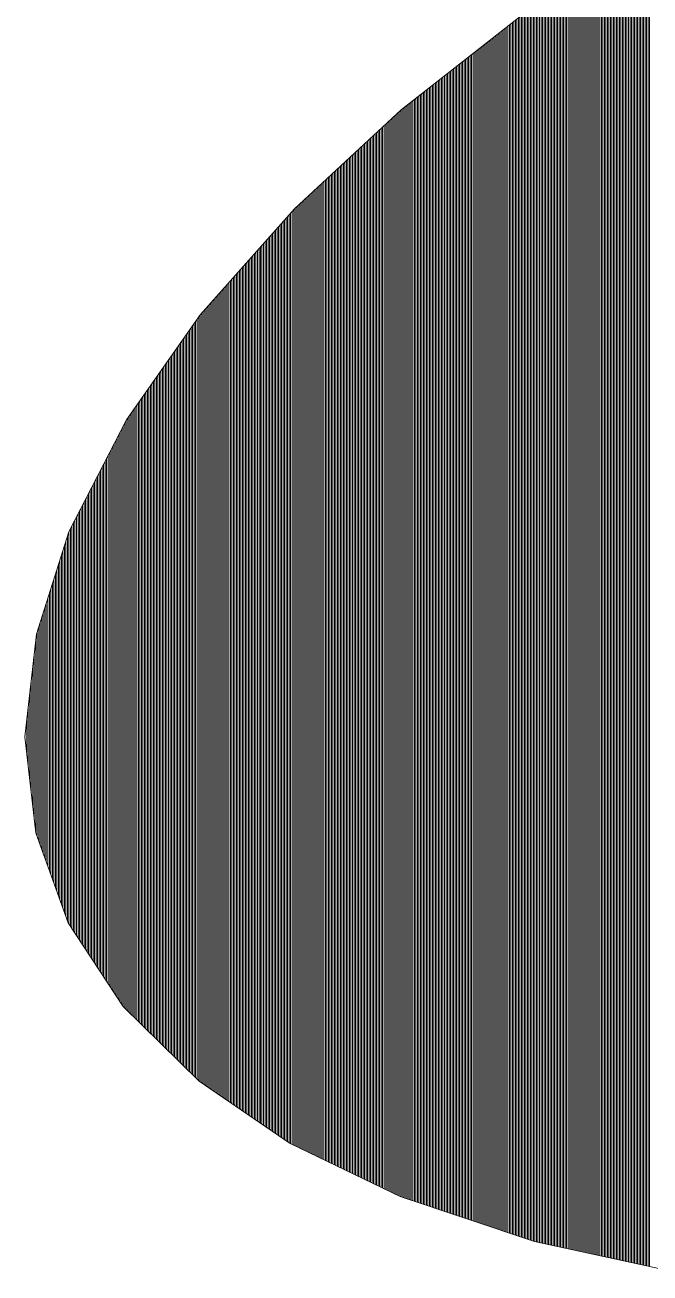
# Model space of a CAD drawing. Header units: millimetres. Extents: x -753 to 90, y 56274 to 56868.
# Drawn here: x -33.974 to -31.799, y 56338.858 to 56343.199 of the extents above; entities that cross this region are included whole.
import ezdxf

# ---------------------------------------------------------------- set-up
doc = ezdxf.new("R2010")
doc.units = ezdxf.units.MM
doc.linetypes.add('XKITLINE00', pattern=[0])
doc.layers.add('Outro tipo de objeto', color=7, linetype='Continuous', lineweight=0)

msp = doc.modelspace()

# ---------------------------------------------------------------- linework, layer by layer
at = {"layer": 'Outro tipo de objeto', "color": 1, "linetype": 'XKITLINE00', "lineweight": 0}
for p, q in [((-31.827, 56338.8863), (-31.827, 56343.5167)), ((-31.8218, 56338.8851), (-31.8218, 56343.5202)), ((-31.8165, 56338.884), (-31.8165, 56343.5237)), ((-31.8113, 56338.8829), (-31.8113, 56343.5272)), ((-31.806, 56338.8817), (-31.806, 56343.5307)), ((-31.8008, 56338.8806), (-31.8008, 56343.5342)), ((-31.89, 56338.9), (-31.89, 56343.4746)), ((-31.8847, 56338.8988), (-31.8847, 56343.4781)), ((-31.8795, 56338.8977), (-31.8795, 56343.4816)), ((-31.8743, 56338.8966), (-31.8743, 56343.4851)), ((-31.869, 56338.8954), (-31.869, 56343.4886)), ((-31.8638, 56338.8943), (-31.8638, 56343.4921)), ((-31.8585, 56338.8931), (-31.8585, 56343.4956)), ((-31.8533, 56338.892), (-31.8533, 56343.4991)), ((-31.848, 56338.8908), (-31.848, 56343.5026)), ((-31.8428, 56338.8897), (-31.8428, 56343.5061)), ((-31.8375, 56338.8886), (-31.8375, 56343.5096)), ((-31.8323, 56338.8874), (-31.8323, 56343.5132)), ((-31.953, 56338.9137), (-31.953, 56343.4326)), ((-31.9477, 56338.9125), (-31.9477, 56343.4361)), ((-31.9425, 56338.9114), (-31.9425, 56343.4396)), ((-31.9372, 56338.9102), (-31.9372, 56343.4431)), ((-31.932, 56338.9091), (-31.932, 56343.4466)), ((-31.9267, 56338.908), (-31.9267, 56343.4501)), ((-31.9215, 56338.9068), (-31.9215, 56343.4536)), ((-31.9162, 56338.9057), (-31.9162, 56343.4571)), ((-31.911, 56338.9045), (-31.911, 56343.4606)), ((-31.9057, 56338.9034), (-31.9057, 56343.4641)), ((-31.9005, 56338.9023), (-31.9005, 56343.4676)), ((-31.8952, 56338.9011), (-31.8952, 56343.4711)), ((-32.0212, 56338.9285), (-32.0212, 56343.387)), ((-32.0159, 56338.9273), (-32.0159, 56343.3905)), ((-32.0107, 56338.9262), (-32.0107, 56343.394)), ((-32.0054, 56338.9251), (-32.0054, 56343.3975)), ((-32.0002, 56338.9239), (-32.0002, 56343.4011)), ((-31.9949, 56338.9228), (-31.9949, 56343.4046)), ((-31.9897, 56338.9216), (-31.9897, 56343.4081)), ((-31.9844, 56338.9205), (-31.9844, 56343.4116)), ((-31.9792, 56338.9194), (-31.9792, 56343.4151)), ((-31.9739, 56338.9182), (-31.9739, 56343.4186)), ((-31.9687, 56338.9171), (-31.9687, 56343.4221)), ((-31.9635, 56338.9159), (-31.9635, 56343.4256)), ((-31.9582, 56338.9148), (-31.9582, 56343.4291)), ((-32.0841, 56338.9422), (-32.0841, 56343.345)), ((-32.0789, 56338.941), (-32.0789, 56343.3485)), ((-32.0736, 56338.9399), (-32.0736, 56343.352)), ((-32.0684, 56338.9388), (-32.0684, 56343.3555)), ((-32.0631, 56338.9376), (-32.0631, 56343.359)), ((-32.0579, 56338.9365), (-32.0579, 56343.3625)), ((-32.0526, 56338.9353), (-32.0526, 56343.366)), ((-32.0474, 56338.9342), (-32.0474, 56343.3695)), ((-32.0422, 56338.9331), (-32.0422, 56343.373)), ((-32.0369, 56338.9319), (-32.0369, 56343.3765)), ((-32.0317, 56338.9308), (-32.0317, 56343.38)), ((-32.0264, 56338.9296), (-32.0264, 56343.3835)), ((-32.1523, 56338.957), (-32.1523, 56343.2995)), ((-32.1471, 56338.9559), (-32.1471, 56343.303)), ((-32.1418, 56338.9547), (-32.1418, 56343.3065)), ((-32.1366, 56338.9536), (-32.1366, 56343.31)), ((-32.1314, 56338.9524), (-32.1314, 56343.3135)), ((-32.1261, 56338.9513), (-32.1261, 56343.317)), ((-32.1209, 56338.9502), (-32.1209, 56343.3205)), ((-32.1156, 56338.949), (-32.1156, 56343.324)), ((-32.1104, 56338.9479), (-32.1104, 56343.3275)), ((-32.1051, 56338.9467), (-32.1051, 56343.331)), ((-32.0999, 56338.9456), (-32.0999, 56343.3345)), ((-32.0946, 56338.9445), (-32.0946, 56343.338)), ((-32.0894, 56338.9433), (-32.0894, 56343.3415)), ((-32.6648, 56342.9043), (-32.2037, 56343.2652)), ((-32.2153, 56338.9724), (-32.2153, 56343.2561)), ((-32.2101, 56338.9706), (-32.2101, 56343.2602)), ((-32.2048, 56338.9688), (-32.2048, 56343.2643)), ((-32.1996, 56338.9673), (-32.1996, 56343.2679)), ((-32.1943, 56338.9661), (-32.1943, 56343.2714)), ((-32.1891, 56338.965), (-32.1891, 56343.2749)), ((-32.1838, 56338.9639), (-32.1838, 56343.2784)), ((-32.1786, 56338.9627), (-32.1786, 56343.2819)), ((-32.1733, 56338.9616), (-32.1733, 56343.2854)), ((-32.1681, 56338.9604), (-32.1681, 56343.289)), ((-32.1628, 56338.9593), (-32.1628, 56343.2925)), ((-32.1576, 56338.9581), (-32.1576, 56343.296)), ((-32.2678, 56338.9899), (-32.2678, 56343.215)), ((-32.2625, 56338.9882), (-32.2625, 56343.2191)), ((-32.2573, 56338.9864), (-32.2573, 56343.2232)), ((-32.252, 56338.9847), (-32.252, 56343.2273)), ((-32.2468, 56338.9829), (-32.2468, 56343.2315)), ((-32.2415, 56338.9811), (-32.2415, 56343.2356)), ((-32.2363, 56338.9794), (-32.2363, 56343.2397)), ((-32.231, 56338.9776), (-32.231, 56343.2438)), ((-32.2258, 56338.9759), (-32.2258, 56343.2479)), ((-32.2205, 56338.9741), (-32.2205, 56343.252)), ((-32.3255, 56339.0092), (-32.3255, 56343.1699)), ((-32.3202, 56339.0075), (-32.3202, 56343.174)), ((-32.315, 56339.0057), (-32.315, 56343.1781)), ((-32.315, 56343.1781), (-32.315, 56343.1781)), ((-32.3097, 56339.004), (-32.3097, 56343.1822)), ((-32.3045, 56339.0022), (-32.3045, 56343.1863)), ((-32.2993, 56339.0005), (-32.2993, 56343.1904)), ((-32.294, 56338.9987), (-32.294, 56343.1945)), ((-32.2888, 56338.9969), (-32.2888, 56343.1986)), ((-32.2835, 56338.9952), (-32.2835, 56343.2027)), ((-32.2783, 56338.9934), (-32.2783, 56343.2068)), ((-32.273, 56338.9917), (-32.273, 56343.2109)), ((-32.378, 56339.0268), (-32.378, 56343.1288)), ((-32.378, 56343.1288), (-32.378, 56343.1288)), ((-32.3727, 56339.025), (-32.3727, 56343.1329)), ((-32.3675, 56339.0233), (-32.3675, 56343.137)), ((-32.3622, 56339.0215), (-32.3622, 56343.1411)), ((-32.357, 56339.0198), (-32.357, 56343.1452)), ((-32.3517, 56339.018), (-32.3517, 56343.1493)), ((-32.3465, 56339.0163), (-32.3465, 56343.1534)), ((-32.3465, 56343.1534), (-32.3465, 56343.1534)), ((-32.3412, 56339.0145), (-32.3412, 56343.1575)), ((-32.336, 56339.0128), (-32.336, 56343.1616)), ((-32.3307, 56339.011), (-32.3307, 56343.1658)), ((-32.4357, 56339.0461), (-32.4357, 56343.0836)), ((-32.4304, 56339.0444), (-32.4304, 56343.0877)), ((-32.4252, 56339.0426), (-32.4252, 56343.0918)), ((-32.4252, 56343.0918), (-32.4252, 56343.0918)), ((-32.4199, 56339.0409), (-32.4199, 56343.096)), ((-32.4199, 56343.096), (-32.4199, 56343.096)), ((-32.4147, 56339.0391), (-32.4147, 56343.1001)), ((-32.4094, 56339.0373), (-32.4094, 56343.1042)), ((-32.4042, 56339.0356), (-32.4042, 56343.1083)), ((-32.3989, 56339.0338), (-32.3989, 56343.1124)), ((-32.3937, 56339.0321), (-32.3937, 56343.1165)), ((-32.3885, 56339.0303), (-32.3885, 56343.1206)), ((-32.3832, 56339.0286), (-32.3832, 56343.1247)), ((-32.4934, 56339.0654), (-32.4934, 56343.0385)), ((-32.4881, 56339.0637), (-32.4881, 56343.0426)), ((-32.4829, 56339.0619), (-32.4829, 56343.0467)), ((-32.4776, 56339.0602), (-32.4776, 56343.0508)), ((-32.4724, 56339.0584), (-32.4724, 56343.0549)), ((-32.4672, 56339.0567), (-32.4672, 56343.059)), ((-32.4619, 56339.0549), (-32.4619, 56343.0631)), ((-32.4567, 56339.0531), (-32.4567, 56343.0672)), ((-32.4514, 56339.0514), (-32.4514, 56343.0713)), ((-32.4462, 56339.0496), (-32.4462, 56343.0754)), ((-32.4409, 56339.0479), (-32.4409, 56343.0795)), ((-32.4409, 56343.0795), (-32.4409, 56343.0795)), ((-32.5459, 56339.083), (-32.5459, 56342.9974)), ((-32.5406, 56339.0812), (-32.5406, 56343.0015)), ((-32.5406, 56343.0015), (-32.5406, 56343.0015)), ((-32.5354, 56339.0795), (-32.5354, 56343.0056)), ((-32.5301, 56339.0777), (-32.5301, 56343.0097)), ((-32.5249, 56339.076), (-32.5249, 56343.0138)), ((-32.5196, 56339.0742), (-32.5196, 56343.0179)), ((-32.5144, 56339.0725), (-32.5144, 56343.022)), ((-32.5091, 56339.0707), (-32.5091, 56343.0261)), ((-32.5039, 56339.069), (-32.5039, 56343.0303)), ((-32.4986, 56339.0672), (-32.4986, 56343.0344)), ((-32.6036, 56339.1023), (-32.6036, 56342.9522)), ((-32.5983, 56339.1006), (-32.5983, 56342.9563)), ((-32.5931, 56339.0988), (-32.5931, 56342.9604)), ((-32.5878, 56339.0971), (-32.5878, 56342.9646)), ((-32.5826, 56339.0953), (-32.5826, 56342.9687)), ((-32.5826, 56342.9687), (-32.5826, 56342.9687)), ((-32.5773, 56339.0935), (-32.5773, 56342.9728)), ((-32.5721, 56339.0918), (-32.5721, 56342.9769)), ((-32.5668, 56339.09), (-32.5668, 56342.981)), ((-32.5616, 56339.0883), (-32.5616, 56342.9851)), ((-32.5564, 56339.0865), (-32.5564, 56342.9892)), ((-32.5511, 56339.0848), (-32.5511, 56342.9933)), ((-32.656, 56339.1199), (-32.656, 56342.9112)), ((-32.656, 56342.9112), (-32.656, 56342.9112)), ((-32.6508, 56339.1181), (-32.6508, 56342.9153)), ((-32.6455, 56339.1164), (-32.6455, 56342.9194)), ((-32.6403, 56339.1146), (-32.6403, 56342.9235)), ((-32.6351, 56339.1129), (-32.6351, 56342.9276)), ((-32.6298, 56339.1111), (-32.6298, 56342.9317)), ((-32.6246, 56339.1093), (-32.6246, 56342.9358)), ((-32.6193, 56339.1076), (-32.6193, 56342.9399)), ((-32.6141, 56339.1058), (-32.6141, 56342.944)), ((-32.6141, 56342.944), (-32.6141, 56342.944)), ((-32.6088, 56339.1041), (-32.6088, 56342.9481)), ((-32.6088, 56342.9481), (-32.6088, 56342.9481)), ((-33.0359, 56342.5598), (-32.6648, 56342.9043)), ((-32.7033, 56339.1409), (-32.7033, 56342.8686)), ((-32.698, 56339.1383), (-32.698, 56342.8735)), ((-32.6928, 56339.1358), (-32.6928, 56342.8784)), ((-32.6875, 56339.1333), (-32.6875, 56342.8832)), ((-32.6823, 56339.1307), (-32.6823, 56342.8881)), ((-32.6823, 56342.8881), (-32.6823, 56342.8881)), ((-32.677, 56339.1282), (-32.677, 56342.893)), ((-32.6718, 56339.1256), (-32.6718, 56342.8978)), ((-32.6665, 56339.1234), (-32.6665, 56342.9027)), ((-32.6613, 56339.1216), (-32.6613, 56342.9071)), ((-32.7505, 56339.1638), (-32.7505, 56342.8248)), ((-32.7452, 56339.1612), (-32.7452, 56342.8297)), ((-32.74, 56339.1587), (-32.74, 56342.8345)), ((-32.7347, 56339.1561), (-32.7347, 56342.8394)), ((-32.7295, 56339.1536), (-32.7295, 56342.8443)), ((-32.7243, 56339.1511), (-32.7243, 56342.8491)), ((-32.719, 56339.1485), (-32.719, 56342.854)), ((-32.7138, 56339.146), (-32.7138, 56342.8589)), ((-32.7085, 56339.1434), (-32.7085, 56342.8637)), ((-32.7977, 56339.1867), (-32.7977, 56342.7809)), ((-32.7925, 56339.1841), (-32.7925, 56342.7858)), ((-32.7872, 56339.1816), (-32.7872, 56342.7907)), ((-32.782, 56339.179), (-32.782, 56342.7956)), ((-32.782, 56342.7956), (-32.782, 56342.7956)), ((-32.7767, 56339.1765), (-32.7767, 56342.8004)), ((-32.7715, 56339.1739), (-32.7715, 56342.8053)), ((-32.7662, 56339.1714), (-32.7662, 56342.8102)), ((-32.761, 56339.1689), (-32.761, 56342.815)), ((-32.7557, 56339.1663), (-32.7557, 56342.8199)), ((-32.8449, 56339.2095), (-32.8449, 56342.7371)), ((-32.8397, 56339.207), (-32.8397, 56342.742)), ((-32.8344, 56339.2044), (-32.8344, 56342.7468)), ((-32.8292, 56339.2019), (-32.8292, 56342.7517)), ((-32.8239, 56339.1994), (-32.8239, 56342.7566)), ((-32.8187, 56339.1968), (-32.8187, 56342.7615)), ((-32.8135, 56339.1943), (-32.8135, 56342.7663)), ((-32.8135, 56342.7663), (-32.8135, 56342.7663)), ((-32.8082, 56339.1917), (-32.8082, 56342.7712)), ((-32.803, 56339.1892), (-32.803, 56342.7761)), ((-32.8922, 56339.2324), (-32.8922, 56342.6933)), ((-32.8869, 56339.2299), (-32.8869, 56342.6981)), ((-32.8817, 56339.2273), (-32.8817, 56342.703)), ((-32.8764, 56339.2248), (-32.8764, 56342.7079)), ((-32.8712, 56339.2222), (-32.8712, 56342.7127)), ((-32.8659, 56339.2197), (-32.8659, 56342.7176)), ((-32.8607, 56339.2172), (-32.8607, 56342.7225)), ((-32.8554, 56339.2146), (-32.8554, 56342.7274)), ((-32.8502, 56339.2121), (-32.8502, 56342.7322)), ((-32.8502, 56342.7322), (-32.8502, 56342.7322)), ((-32.9394, 56339.2553), (-32.9394, 56342.6494)), ((-32.9341, 56339.2528), (-32.9341, 56342.6543)), ((-32.9289, 56339.2502), (-32.9289, 56342.6592)), ((-32.9236, 56339.2477), (-32.9236, 56342.664)), ((-32.9236, 56342.664), (-32.9236, 56342.664)), ((-32.9184, 56339.2451), (-32.9184, 56342.6689)), ((-32.9131, 56339.2426), (-32.9131, 56342.6738)), ((-32.9079, 56339.24), (-32.9079, 56342.6787)), ((-32.9026, 56339.2375), (-32.9026, 56342.6835)), ((-32.9026, 56342.6835), (-32.9026, 56342.6835)), ((-32.8974, 56339.235), (-32.8974, 56342.6884)), ((-32.9866, 56339.2782), (-32.9866, 56342.6056)), ((-32.9814, 56339.2756), (-32.9814, 56342.6105)), ((-32.9761, 56339.2731), (-32.9761, 56342.6153)), ((-32.9709, 56339.2706), (-32.9709, 56342.6202)), ((-32.9656, 56339.268), (-32.9656, 56342.6251)), ((-32.9656, 56342.6251), (-32.9656, 56342.6251)), ((-32.9604, 56339.2655), (-32.9604, 56342.6299)), ((-32.9551, 56339.2629), (-32.9551, 56342.6348)), ((-32.9499, 56339.2604), (-32.9499, 56342.6397)), ((-32.9446, 56339.2578), (-32.9446, 56342.6446)), ((-32.9446, 56342.6446), (-32.9446, 56342.6446)), ((-33.0338, 56339.3011), (-33.0338, 56342.5618)), ((-33.0286, 56339.2985), (-33.0286, 56342.5666)), ((-33.0233, 56339.296), (-33.0233, 56342.5715)), ((-33.0233, 56342.5715), (-33.0233, 56342.5715)), ((-33.0181, 56339.2934), (-33.0181, 56342.5764)), ((-33.0128, 56339.2909), (-33.0128, 56342.5812)), ((-33.0076, 56339.2884), (-33.0076, 56342.5861)), ((-33.0023, 56339.2858), (-33.0023, 56342.591)), ((-32.9971, 56339.2833), (-32.9971, 56342.5958)), ((-32.9918, 56339.2807), (-32.9918, 56342.6007)), ((-33.3633, 56342.192), (-33.0359, 56342.5598)), ((-33.0705, 56339.3227), (-33.0705, 56342.5209)), ((-33.0653, 56339.3191), (-33.0653, 56342.5268)), ((-33.0601, 56339.3156), (-33.0601, 56342.5327)), ((-33.0601, 56342.5327), (-33.0601, 56342.5327)), ((-33.0548, 56339.312), (-33.0548, 56342.5386)), ((-33.0496, 56339.3087), (-33.0496, 56342.5445)), ((-33.0443, 56339.3062), (-33.0443, 56342.5504)), ((-33.0443, 56342.5504), (-33.0443, 56342.5504)), ((-33.0391, 56339.3036), (-33.0391, 56342.5563)), ((-33.1073, 56339.3478), (-33.1073, 56342.4796)), ((-33.102, 56339.3442), (-33.102, 56342.4855)), ((-33.0968, 56339.3406), (-33.0968, 56342.4914)), ((-33.0915, 56339.3371), (-33.0915, 56342.4973)), ((-33.0863, 56339.3335), (-33.0863, 56342.5032)), ((-33.081, 56339.3299), (-33.081, 56342.5091)), ((-33.0758, 56339.3263), (-33.0758, 56342.515)), ((-33.1493, 56339.3764), (-33.1493, 56342.4325)), ((-33.144, 56339.3729), (-33.144, 56342.4384)), ((-33.144, 56342.4384), (-33.144, 56342.4384)), ((-33.1388, 56339.3693), (-33.1388, 56342.4442)), ((-33.1335, 56339.3657), (-33.1335, 56342.4501)), ((-33.1283, 56339.3621), (-33.1283, 56342.456)), ((-33.1283, 56342.456), (-33.1283, 56342.456)), ((-33.123, 56339.3585), (-33.123, 56342.4619)), ((-33.1178, 56339.355), (-33.1178, 56342.4678)), ((-33.1125, 56339.3514), (-33.1125, 56342.4737)), ((-33.186, 56339.4015), (-33.186, 56342.3912)), ((-33.1807, 56339.3979), (-33.1807, 56342.3971)), ((-33.1755, 56339.3943), (-33.1755, 56342.403)), ((-33.1702, 56339.3908), (-33.1702, 56342.4089)), ((-33.165, 56339.3872), (-33.165, 56342.4148)), ((-33.1597, 56339.3836), (-33.1597, 56342.4207)), ((-33.1545, 56339.38), (-33.1545, 56342.4266)), ((-33.228, 56339.4301), (-33.228, 56342.344)), ((-33.2227, 56339.4266), (-33.2227, 56342.3499)), ((-33.2175, 56339.423), (-33.2175, 56342.3558)), ((-33.2175, 56342.3558), (-33.2175, 56342.3558)), ((-33.2122, 56339.4194), (-33.2122, 56342.3617)), ((-33.207, 56339.4158), (-33.207, 56342.3676)), ((-33.2017, 56339.4122), (-33.2017, 56342.3735)), ((-33.1965, 56339.4087), (-33.1965, 56342.3794)), ((-33.1912, 56339.4051), (-33.1912, 56342.3853)), ((-33.2647, 56339.4552), (-33.2647, 56342.3028)), ((-33.2594, 56339.4516), (-33.2594, 56342.3086)), ((-33.2542, 56339.448), (-33.2542, 56342.3145)), ((-33.2489, 56339.4445), (-33.2489, 56342.3204)), ((-33.2489, 56342.3204), (-33.2489, 56342.3204)), ((-33.2437, 56339.4409), (-33.2437, 56342.3263)), ((-33.2437, 56342.3263), (-33.2437, 56342.3263)), ((-33.2385, 56339.4373), (-33.2385, 56342.3322)), ((-33.2332, 56339.4337), (-33.2332, 56342.3381)), ((-33.3014, 56339.4803), (-33.3014, 56342.2615)), ((-33.2962, 56339.4767), (-33.2962, 56342.2674)), ((-33.2909, 56339.4731), (-33.2909, 56342.2733)), ((-33.2857, 56339.4695), (-33.2857, 56342.2792)), ((-33.2857, 56342.2792), (-33.2857, 56342.2792)), ((-33.2804, 56339.4659), (-33.2804, 56342.2851)), ((-33.2752, 56339.4624), (-33.2752, 56342.291)), ((-33.2699, 56339.4588), (-33.2699, 56342.2969)), ((-33.3434, 56339.5089), (-33.3434, 56342.2143)), ((-33.3381, 56339.5053), (-33.3381, 56342.2202)), ((-33.3329, 56339.5018), (-33.3329, 56342.2261)), ((-33.3276, 56339.4982), (-33.3276, 56342.232)), ((-33.3224, 56339.4946), (-33.3224, 56342.2379)), ((-33.3172, 56339.491), (-33.3172, 56342.2438)), ((-33.3119, 56339.4874), (-33.3119, 56342.2497)), ((-33.3067, 56339.4839), (-33.3067, 56342.2556)), ((-33.6209, 56341.8263), (-33.3633, 56342.192)), ((-33.3749, 56339.5325), (-33.3749, 56342.1755)), ((-33.3696, 56339.5274), (-33.3696, 56342.183)), ((-33.3644, 56339.5232), (-33.3644, 56342.1904)), ((-33.3591, 56339.5197), (-33.3591, 56342.1966)), ((-33.3539, 56339.5161), (-33.3539, 56342.2025)), ((-33.3486, 56339.5125), (-33.3486, 56342.2084)), ((-33.4064, 56339.5635), (-33.4064, 56342.1308)), ((-33.4011, 56339.5583), (-33.4011, 56342.1383)), ((-33.3959, 56339.5532), (-33.3959, 56342.1457)), ((-33.3906, 56339.548), (-33.3906, 56342.1532)), ((-33.3854, 56339.5429), (-33.3854, 56342.1606)), ((-33.3801, 56339.5377), (-33.3801, 56342.1681)), ((-33.4378, 56339.5945), (-33.4378, 56342.0861)), ((-33.4326, 56339.5893), (-33.4326, 56342.0936)), ((-33.4326, 56342.0936), (-33.4326, 56342.0936)), ((-33.4273, 56339.5842), (-33.4273, 56342.101)), ((-33.4221, 56339.579), (-33.4221, 56342.1085)), ((-33.4168, 56339.5738), (-33.4168, 56342.1159)), ((-33.4116, 56339.5687), (-33.4116, 56342.1234)), ((-33.4116, 56342.1234), (-33.4116, 56342.1234)), ((-33.4693, 56339.6254), (-33.4693, 56342.0415)), ((-33.4641, 56339.6203), (-33.4641, 56342.0489)), ((-33.4588, 56339.6151), (-33.4588, 56342.0563)), ((-33.4536, 56339.61), (-33.4536, 56342.0638)), ((-33.4483, 56339.6048), (-33.4483, 56342.0712)), ((-33.4431, 56339.5996), (-33.4431, 56342.0787)), ((-33.5008, 56339.6564), (-33.5008, 56341.9968)), ((-33.4955, 56339.6512), (-33.4955, 56342.0042)), ((-33.4903, 56339.6461), (-33.4903, 56342.0117)), ((-33.4851, 56339.6409), (-33.4851, 56342.0191)), ((-33.4798, 56339.6358), (-33.4798, 56342.0266)), ((-33.4798, 56342.0266), (-33.4798, 56342.0266)), ((-33.4746, 56339.6306), (-33.4746, 56342.034)), ((-33.527, 56339.6822), (-33.527, 56341.9595)), ((-33.5218, 56339.677), (-33.5218, 56341.967)), ((-33.5165, 56339.6719), (-33.5165, 56341.9744)), ((-33.5113, 56339.6667), (-33.5113, 56341.9819)), ((-33.506, 56339.6616), (-33.506, 56341.9893)), ((-33.5585, 56339.7132), (-33.5585, 56341.9148)), ((-33.5585, 56341.9148), (-33.5585, 56341.9148)), ((-33.5533, 56339.708), (-33.5533, 56341.9223)), ((-33.548, 56339.7028), (-33.548, 56341.9297)), ((-33.5428, 56339.6977), (-33.5428, 56341.9372)), ((-33.5375, 56339.6925), (-33.5375, 56341.9446)), ((-33.5323, 56339.6874), (-33.5323, 56341.9521)), ((-33.59, 56339.7441), (-33.59, 56341.8701)), ((-33.5847, 56339.739), (-33.5847, 56341.8776)), ((-33.5795, 56339.7338), (-33.5795, 56341.885)), ((-33.5743, 56339.7287), (-33.5743, 56341.8925)), ((-33.569, 56339.7235), (-33.569, 56341.8999)), ((-33.5638, 56339.7183), (-33.5638, 56341.9074)), ((-33.8213, 56341.4358), (-33.6209, 56341.8263)), ((-33.6215, 56339.7751), (-33.6215, 56341.8251)), ((-33.6162, 56339.7699), (-33.6162, 56341.8329)), ((-33.6162, 56341.8329), (-33.6162, 56341.8329)), ((-33.611, 56339.7648), (-33.611, 56341.8404)), ((-33.6057, 56339.7596), (-33.6057, 56341.8478)), ((-33.6057, 56341.8478), (-33.6057, 56341.8478)), ((-33.6005, 56339.7545), (-33.6005, 56341.8552)), ((-33.5952, 56339.7493), (-33.5952, 56341.8627)), ((-33.6425, 56339.8014), (-33.6425, 56341.7842)), ((-33.6372, 56339.7934), (-33.6372, 56341.7945)), ((-33.632, 56339.7854), (-33.632, 56341.8047)), ((-33.6267, 56339.7803), (-33.6267, 56341.8149)), ((-33.6635, 56339.8334), (-33.6635, 56341.7433)), ((-33.6635, 56341.7433), (-33.6635, 56341.7433)), ((-33.6582, 56339.8254), (-33.6582, 56341.7536)), ((-33.653, 56339.8174), (-33.653, 56341.7638)), ((-33.6477, 56339.8094), (-33.6477, 56341.774)), ((-33.6844, 56339.8654), (-33.6844, 56341.7024)), ((-33.6792, 56339.8574), (-33.6792, 56341.7127)), ((-33.6739, 56339.8494), (-33.6739, 56341.7229)), ((-33.6687, 56339.8414), (-33.6687, 56341.7331)), ((-33.7107, 56339.9053), (-33.7107, 56341.6513)), ((-33.7054, 56339.8973), (-33.7054, 56341.6615)), ((-33.7002, 56339.8893), (-33.7002, 56341.6718)), ((-33.6949, 56339.8813), (-33.6949, 56341.682)), ((-33.6897, 56339.8733), (-33.6897, 56341.6922)), ((-33.7317, 56339.9373), (-33.7317, 56341.6104)), ((-33.7264, 56339.9293), (-33.7264, 56341.6206)), ((-33.7212, 56339.9213), (-33.7212, 56341.6309)), ((-33.7159, 56339.9133), (-33.7159, 56341.6411)), ((-33.7526, 56339.9692), (-33.7526, 56341.5695)), ((-33.7474, 56339.9613), (-33.7474, 56341.5797)), ((-33.7422, 56339.9533), (-33.7422, 56341.59)), ((-33.7369, 56339.9453), (-33.7369, 56341.6002)), ((-33.7736, 56340.0012), (-33.7736, 56341.5286)), ((-33.7684, 56339.9932), (-33.7684, 56341.5389)), ((-33.7631, 56339.9852), (-33.7631, 56341.5491)), ((-33.7579, 56339.9772), (-33.7579, 56341.5593)), ((-33.7999, 56340.0412), (-33.7999, 56341.4775)), ((-33.7946, 56340.0332), (-33.7946, 56341.4877)), ((-33.7894, 56340.0252), (-33.7894, 56341.498)), ((-33.7841, 56340.0172), (-33.7841, 56341.5082)), ((-33.7789, 56340.0092), (-33.7789, 56341.5184)), ((-33.7789, 56341.5184), (-33.7789, 56341.5184)), ((-33.9338, 56341.0804), (-33.8213, 56341.4358)), ((-33.8209, 56340.0731), (-33.8209, 56341.4366)), ((-33.8156, 56340.0651), (-33.8156, 56341.4468)), ((-33.8104, 56340.0572), (-33.8104, 56341.4571)), ((-33.8051, 56340.0492), (-33.8051, 56341.4673)), ((-33.8314, 56340.0992), (-33.8314, 56341.4039)), ((-33.8261, 56340.0847), (-33.8261, 56341.4205)), ((-33.8471, 56340.1426), (-33.8471, 56341.3542)), ((-33.8418, 56340.1282), (-33.8418, 56341.3708)), ((-33.8366, 56340.1137), (-33.8366, 56341.3874)), ((-33.8628, 56340.1861), (-33.8628, 56341.3045)), ((-33.8576, 56340.1716), (-33.8576, 56341.3211)), ((-33.8523, 56340.1571), (-33.8523, 56341.3376)), ((-33.8733, 56340.215), (-33.8733, 56341.2713)), ((-33.8681, 56340.2005), (-33.8681, 56341.2879)), ((-33.8681, 56341.2879), (-33.8681, 56341.2879)), ((-33.8891, 56340.2584), (-33.8891, 56341.2216)), ((-33.8891, 56341.2216), (-33.8891, 56341.2216)), ((-33.8838, 56340.244), (-33.8838, 56341.2382)), ((-33.8786, 56340.2295), (-33.8786, 56341.2548)), ((-33.9048, 56340.3019), (-33.9048, 56341.1719)), ((-33.8996, 56340.2874), (-33.8996, 56341.1885)), ((-33.8943, 56340.2729), (-33.8943, 56341.2051)), ((-33.9153, 56340.3308), (-33.9153, 56341.1388)), ((-33.9101, 56340.3163), (-33.9101, 56341.1553)), ((-33.9101, 56341.1553), (-33.9101, 56341.1553)), ((-33.931, 56340.3742), (-33.931, 56341.089)), ((-33.9258, 56340.3597), (-33.9258, 56341.1056)), ((-33.9205, 56340.3453), (-33.9205, 56341.1222)), ((-33.9739, 56340.7237), (-33.9338, 56341.0804)), ((-33.9363, 56340.3887), (-33.9363, 56341.0581)), ((-33.9363, 56341.0581), (-33.9363, 56341.0581)), ((-33.9415, 56340.4343), (-33.9415, 56341.0115)), ((-33.9415, 56341.0115), (-33.9415, 56341.0115)), ((-33.9468, 56340.4812), (-33.9468, 56340.9649)), ((-33.952, 56340.528), (-33.952, 56340.9183)), ((-33.9573, 56340.5748), (-33.9573, 56340.8717)), ((-33.9625, 56340.6217), (-33.9625, 56340.8251)), ((-33.9678, 56340.6685), (-33.9678, 56340.7785)), ((-33.9365, 56340.3892), (-33.9739, 56340.7237)), ((-33.8232, 56340.0767), (-33.9365, 56340.3892)), ((-33.6319, 56339.7854), (-33.8232, 56340.0767)), ((-33.3677, 56339.5255), (-33.6319, 56339.7854)), ((-33.051, 56339.3094), (-33.3677, 56339.5255)), ((-32.6686, 56339.1241), (-33.051, 56339.3094)), ((-32.2011, 56338.9676), (-32.6686, 56339.1241)), ((-31.6982, 56338.8583), (-32.2011, 56338.9676))]:
    msp.add_line(p, q, dxfattribs=at)

doc.saveas('drawing.dxf')
